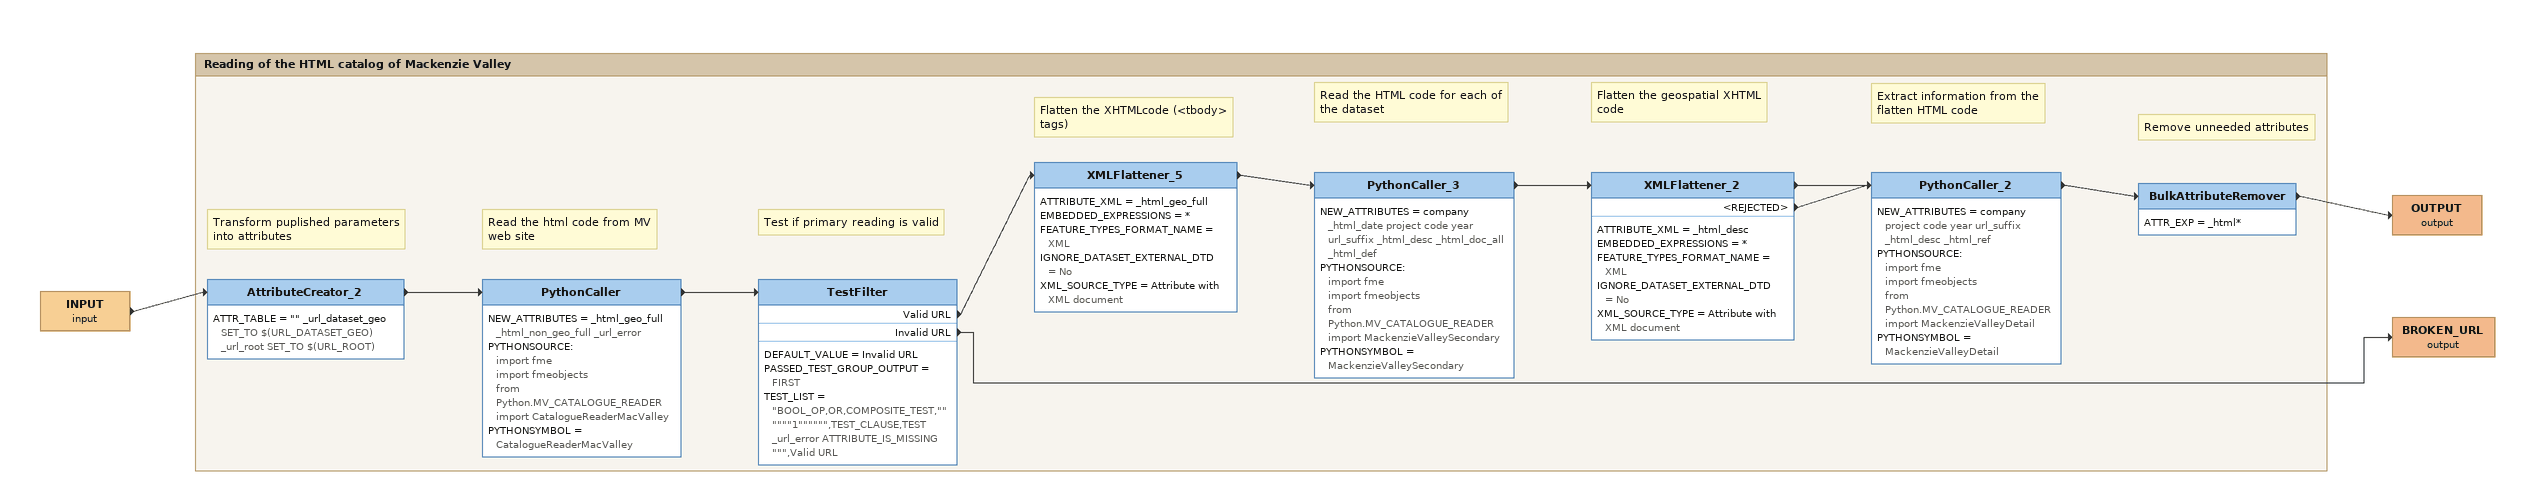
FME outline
INPUT (input)
    -> AttributeCreator_2
OUTPUT (output)
BROKEN_URL (output)

Bookmark: Reading of the HTML catalog of Mackenzie Valley
Note: Transform puplished parameters into attributes
AttributeCreator_2
    ATTR_TABLE = "" _url_dataset_geo SET_TO $(URL_DATASET_GEO)  _url_root SET_TO $(URL_ROOT)
    -> PythonCaller
Note: Read the html code from MV web site
PythonCaller
    NEW_ATTRIBUTES = _html_geo_full _html_non_geo_full _url_error
    PYTHONSOURCE:
      import fme
      import fmeobjects
      from Python.MV_CATALOGUE_READER import CatalogueReaderMacValley
    PYTHONSYMBOL = CatalogueReaderMacValley
    -> TestFilter
Note: Test if primary reading is valid
TestFilter
    DEFAULT_VALUE = Invalid URL
    PASSED_TEST_GROUP_OUTPUT = FIRST
    TEST_LIST = "BOOL_OP,OR,COMPOSITE_TEST,""""""1"""""",TEST_CLAUSE,TEST _url_error ATTRIBUTE_IS_MISSING """,Valid URL
    Valid URL -> XMLFlattener_5
    Invalid URL -> BROKEN_URL (output)
Note: Flatten the XHTMLcode (<tbody> tags)
XMLFlattener_5
    ATTRIBUTE_XML = _html_geo_full
    EMBEDDED_EXPRESSIONS = *
    FEATURE_TYPES_FORMAT_NAME = XML
    IGNORE_DATASET_EXTERNAL_DTD = No
    XML_SOURCE_TYPE = Attribute with XML document
    -> PythonCaller_3
Note: Read the HTML code for each of the dataset
PythonCaller_3
    NEW_ATTRIBUTES = company _html_date project code year url_suffix _html_desc _html_doc_all _html_def
    PYTHONSOURCE:
      import fme
      import fmeobjects
      from Python.MV_CATALOGUE_READER import MackenzieValleySecondary
    PYTHONSYMBOL = MackenzieValleySecondary
    -> XMLFlattener_2
Note: Flatten the geospatial XHTML code
XMLFlattener_2
    ATTRIBUTE_XML = _html_desc
    EMBEDDED_EXPRESSIONS = *
    FEATURE_TYPES_FORMAT_NAME = XML
    IGNORE_DATASET_EXTERNAL_DTD = No
    XML_SOURCE_TYPE = Attribute with XML document
    -> PythonCaller_2
    <REJECTED> -> PythonCaller_2
Note: Extract information from the flatten HTML code
PythonCaller_2
    NEW_ATTRIBUTES = company project code year url_suffix _html_desc _html_ref
    PYTHONSOURCE:
      import fme
      import fmeobjects
      from Python.MV_CATALOGUE_READER import MackenzieValleyDetail
    PYTHONSYMBOL = MackenzieValleyDetail
    -> BulkAttributeRemover
Note: Remove unneeded attributes
BulkAttributeRemover
    ATTR_EXP = _html*
    -> OUTPUT (output)
